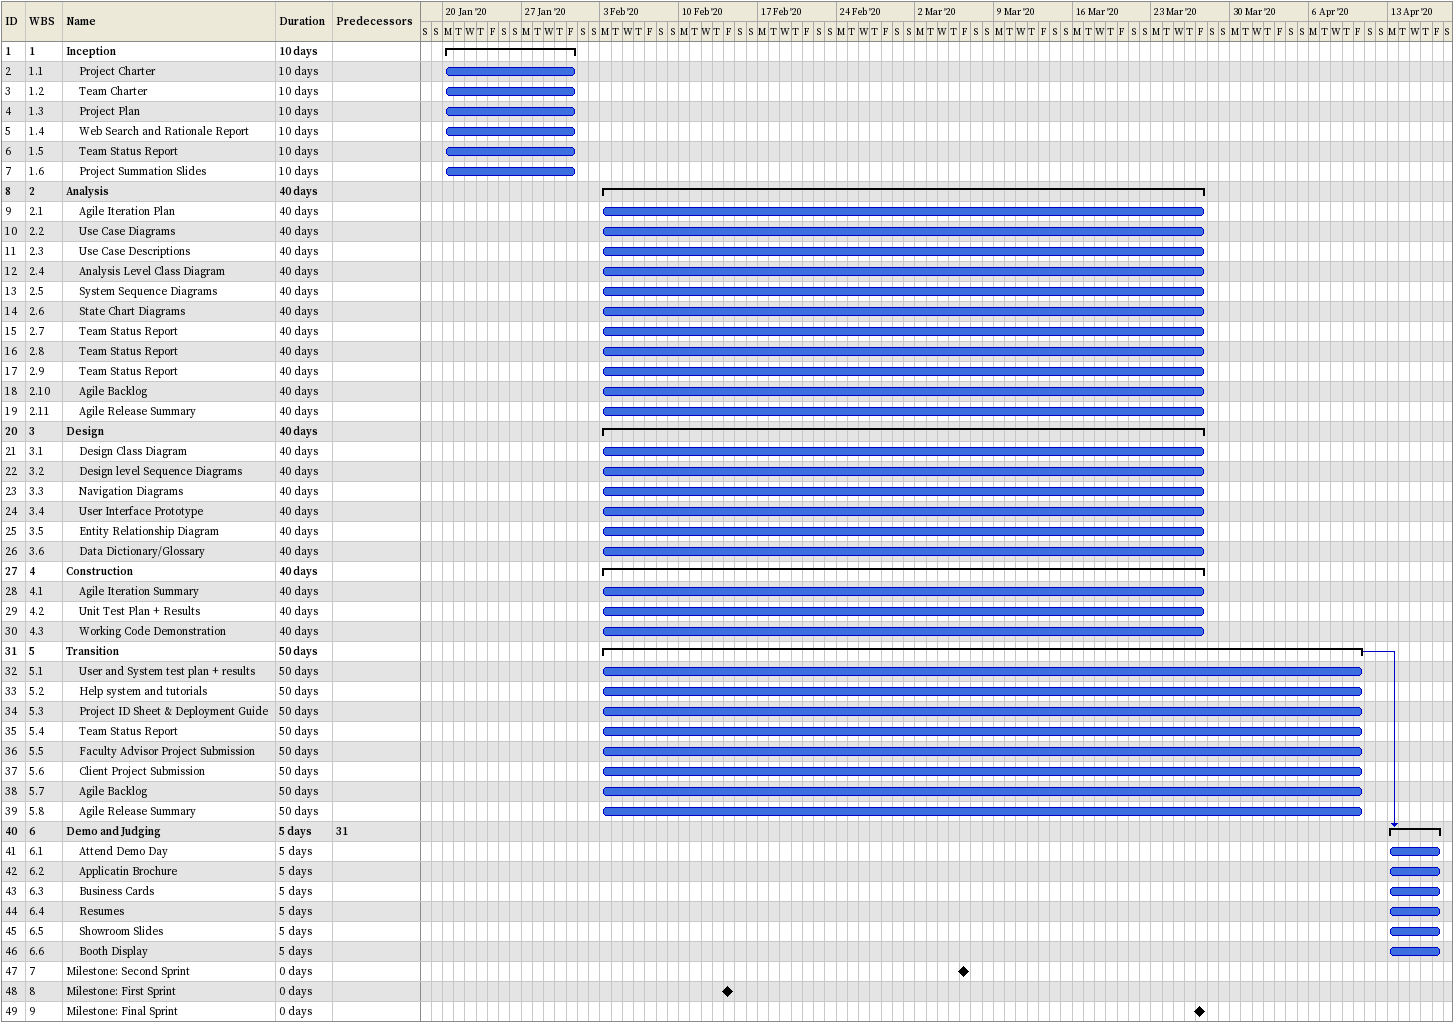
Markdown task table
| ID | WBS | Task | Duration | Start | Finish | Predecessors |
|---|---|---|---|---|---|---|
| 1 | 1 | **Inception** | 10d | 2020-01-20 | 2020-01-31 |  |
| 2 | 1.1 | Project Charter | 10d | 2020-01-20 | 2020-01-31 |  |
| 3 | 1.2 | Team Charter | 10d | 2020-01-20 | 2020-01-31 |  |
| 4 | 1.3 | Project Plan | 10d | 2020-01-20 | 2020-01-31 |  |
| 5 | 1.4 | Web Search and Rationale Report | 10d | 2020-01-20 | 2020-01-31 |  |
| 6 | 1.5 | Team Status Report | 10d | 2020-01-20 | 2020-01-31 |  |
| 7 | 1.6 | Project Summation Slides | 10d | 2020-01-20 | 2020-01-31 |  |
| 8 | 2 | **Analysis** | 40d | 2020-02-03 | 2020-03-27 |  |
| 9 | 2.1 | Agile Iteration Plan | 40d | 2020-02-03 | 2020-03-27 |  |
| 10 | 2.2 | Use Case Diagrams | 40d | 2020-02-03 | 2020-03-27 |  |
| 11 | 2.3 | Use Case Descriptions | 40d | 2020-02-03 | 2020-03-27 |  |
| 12 | 2.4 | Analysis Level Class Diagram | 40d | 2020-02-03 | 2020-03-27 |  |
| 13 | 2.5 | System Sequence Diagrams | 40d | 2020-02-03 | 2020-03-27 |  |
| 14 | 2.6 | State Chart Diagrams | 40d | 2020-02-03 | 2020-03-27 |  |
| 15 | 2.7 | Team Status Report | 40d | 2020-02-03 | 2020-03-27 |  |
| 16 | 2.8 | Team Status Report | 40d | 2020-02-03 | 2020-03-27 |  |
| 17 | 2.9 | Team Status Report | 40d | 2020-02-03 | 2020-03-27 |  |
| 18 | 2.10 | Agile Backlog | 40d | 2020-02-03 | 2020-03-27 |  |
| 19 | 2.11 | Agile Release Summary | 40d | 2020-02-03 | 2020-03-27 |  |
| 20 | 3 | **Design** | 40d | 2020-02-03 | 2020-03-27 |  |
| 21 | 3.1 | Design Class Diagram | 40d | 2020-02-03 | 2020-03-27 |  |
| 22 | 3.2 | Design level Sequence Diagrams | 40d | 2020-02-03 | 2020-03-27 |  |
| 23 | 3.3 | Navigation Diagrams | 40d | 2020-02-03 | 2020-03-27 |  |
| 24 | 3.4 | User Interface Prototype | 40d | 2020-02-03 | 2020-03-27 |  |
| 25 | 3.5 | Entity Relationship Diagram | 40d | 2020-02-03 | 2020-03-27 |  |
| 26 | 3.6 | Data Dictionary/Glossary | 40d | 2020-02-03 | 2020-03-27 |  |
| 27 | 4 | **Construction** | 40d | 2020-02-03 | 2020-03-27 |  |
| 28 | 4.1 | Agile Iteration Summary | 40d | 2020-02-03 | 2020-03-27 |  |
| 29 | 4.2 | Unit Test Plan + Results | 40d | 2020-02-03 | 2020-03-27 |  |
| 30 | 4.3 | Working Code Demonstration | 40d | 2020-02-03 | 2020-03-27 |  |
| 31 | 5 | **Transition** | 50d | 2020-02-03 | 2020-04-10 |  |
| 32 | 5.1 | User and System test plan + results | 50d | 2020-02-03 | 2020-04-10 |  |
| 33 | 5.2 | Help system and tutorials | 50d | 2020-02-03 | 2020-04-10 |  |
| 34 | 5.3 | Project ID Sheet & Deployment Guide | 50d | 2020-02-03 | 2020-04-10 |  |
| 35 | 5.4 | Team Status Report | 50d | 2020-02-03 | 2020-04-10 |  |
| 36 | 5.5 | Faculty Advisor Project Submission | 50d | 2020-02-03 | 2020-04-10 |  |
| 37 | 5.6 | Client Project Submission | 50d | 2020-02-03 | 2020-04-10 |  |
| 38 | 5.7 | Agile Backlog | 50d | 2020-02-03 | 2020-04-10 |  |
| 39 | 5.8 | Agile Release Summary | 50d | 2020-02-03 | 2020-04-10 |  |
| 40 | 6 | **Demo and Judging** | 5d | 2020-04-13 | 2020-04-17 | 31 |
| 41 | 6.1 | Attend Demo Day | 5d | 2020-04-13 | 2020-04-17 |  |
| 42 | 6.2 | Applicatin Brochure | 5d | 2020-04-13 | 2020-04-17 |  |
| 43 | 6.3 | Business Cards | 5d | 2020-04-13 | 2020-04-17 |  |
| 44 | 6.4 | Resumes | 5d | 2020-04-13 | 2020-04-17 |  |
| 45 | 6.5 | Showroom Slides | 5d | 2020-04-13 | 2020-04-17 |  |
| 46 | 6.6 | Booth Display | 5d | 2020-04-13 | 2020-04-17 |  |
| 47 | 7 | Milestone: Second Sprint | 0d | 2020-03-06 | 2020-03-06 |  |
| 48 | 8 | Milestone: First Sprint | 0d | 2020-02-14 | 2020-02-14 |  |
| 49 | 9 | Milestone: Final Sprint | 0d | 2020-03-27 | 2020-03-27 |  |
